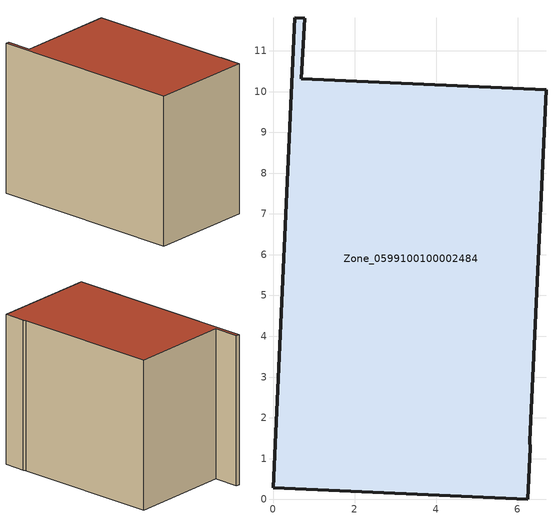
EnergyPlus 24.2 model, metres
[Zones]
Zone_0599100100002484
 floor ground (C_G): 0,0.28 0.53,11.81 0.77,11.8 0.69,10.31 6.7,10.05 6.3,1.43 6.31,1.27 6.25,0 z0.94
 wall outside (C_F): 0.69,10.31 0.77,11.8 0.53,11.81 0,0.28 6.25,0 6.31,1.27 6.3,1.43 6.7,10.05 0.69,10.31 z0.94:9.85
 roof outside (C_R): 6.3,1.43 6.7,10.05 0.69,10.31 0.77,11.8 0.53,11.81 0,0.28 6.25,0 6.31,1.27 z9.85
[BUILDING]
Pand.0599100100002484: North Axis=0; Terrain=City; Loads Convergence Tolerance Value=0.04; Temperature Convergence Tolerance Value=0.4; Solar Distribution=FullExterior; Maximum Number of Warmup Days=25; Minimum Number of Warmup Days=1
[Site:Location]
Rotterdam.The.Hague.AP_ZH_NLD Design_Conditions: Latitude=51.96; Longitude=4.45; Time Zone=1; Elevation=-4.5
[SITE:GROUNDTEMPERATURE:BUILDINGSURFACE]
18, 18, 18, 18, 18, 18, 18, 18, 18, 18, 18, 18
[MATERIAL] Thermal Absorptance=0.9; Solar Absorptance=0.7; Visible Absorptance=0.7
Name | Roughness | Thickness | Conductivity | Density | Specific Heat
G.TI.2006-2014 | MediumSmooth | 0.15 | 0.06 | 540 | 1210
F.TI.2006-2014 | Rough | 0.3 | 0.12 | 1920 | 840
R.TI.2006-2014 | MediumRough | 0.2 | 0.08 | 1500 | 1000
[CONSTRUCTION]
C_G: G.TI.2006-2014
C_F: F.TI.2006-2014
C_R: R.TI.2006-2014
[ZONE]
Zone_0599100100002484: Type=1; Multiplier=1; Ceiling Height=Autocalculate; Volume=Autocalculate; Floor Area=autocalculate; Part of Total Floor Area=Yes
[ZONEINFILTRATION:DESIGNFLOWRATE]
Infil_Zone_0599100100002484: Zone or ZoneList or Space or SpaceList=Zone_0599100100002484; Schedule=AlwaysOn; Design Flow Rate Calculation Method=Flow/Area; Flow Rate per Floor Area=0.0015; Constant Term Coefficient=1; Temperature Term Coefficient=0; Velocity Term Coefficient=0; Velocity Squared Term Coefficient=0
[HVACTEMPLATE:ZONE:IDEALLOADSAIRSYSTEM]
Zone_0599100100002484: Maximum Heating Supply Air Temperature=50; Minimum Cooling Supply Air Temperature=13; Maximum Heating Supply Air Humidity Ratio=0.0156; Minimum Cooling Supply Air Humidity Ratio=0.0077; Heating Limit=NoLimit; Cooling Limit=NoLimit; Dehumidification Control Type=ConstantSensibleHeatRatio; Cooling Sensible Heat Ratio=0.7; Dehumidification Setpoint=60; Humidification Control Type=None; Humidification Setpoint=30; Outdoor Air Method=None; Outdoor Air Flow Rate per Person=0.00944; Outdoor Air Flow Rate per Zone Floor Area=0; Outdoor Air Flow Rate per Zone=0; Demand Controlled Ventilation Type=None; Outdoor Air Economizer Type=NoEconomizer; Heat Recovery Type=None; Sensible Heat Recovery Effectiveness=0.7; Latent Heat Recovery Effectiveness=0.65
[ZONECONTROL:THERMOSTAT]
ThermostatControl_Zone_0599100100002484: Zone or ZoneList=Zone_0599100100002484; Control Type Schedule=DualSetpointControlType; Control 1=Thermostat_Zone_0599100100002484; Temperature Difference Between Cutout And Setpoint=0
[THERMOSTATSETPOINT:DUALSETPOINT]
Thermostat_Zone_0599100100002484: Heating Setpoint Temperature Schedule=HeatingSetpoint_Zone_0599100100002484; Cooling Setpoint Temperature Schedule=CoolingSetpoint_Zone_0599100100002484
[SCHEDULE:COMPACT]
HeatingSetpoint_Zone_0599100100002484: Through: 12/31, For: AllDays, Until: 24:00, 21
CoolingSetpoint_Zone_0599100100002484: Through: 12/31, For: AllDays, Until: 24:00, 24
DualSetpointControlType: Through: 12/31, For: AllDays, Until: 24:00, 4
AlwaysOn: Through: 12/31, For: AllDays, Until: 24:00, 1
